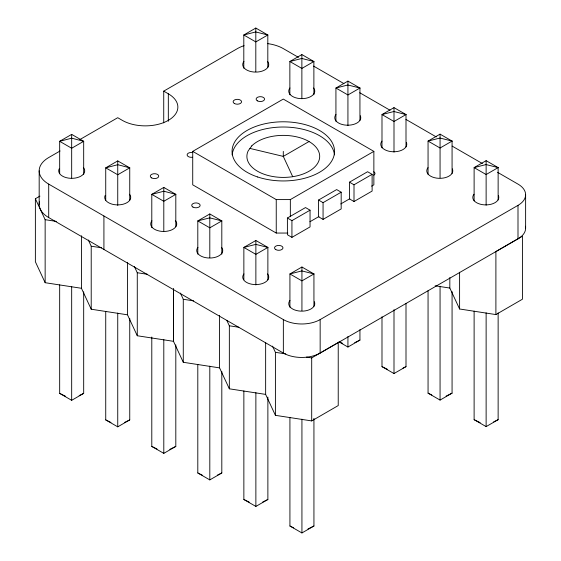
<?xml version="1.0" encoding="UTF-8"?>
<svg xmlns="http://www.w3.org/2000/svg" width="561" height="561" viewBox="0 0 561 561"><rect width="100%" height="100%" fill="white"/><g stroke="black" fill="none" stroke-linecap="round" stroke-linejoin="round"><path stroke-width="0.84" d="M221.812 254.154L221.812 220.901L209.807 213.965L209.807 257.59M267.814 67.369L267.814 34.985L255.809 28.05L255.809 71.675M267.877 279.806L267.877 247.422L255.872 240.494L255.872 284.988M313.88 94.767L313.88 61.507L301.874 54.571L301.874 98.196M313.936 306.334L313.936 273.943L301.93 267.015L301.93 310.64M359.938 120.412L359.938 88.028L347.932 81.1L347.932 125.594M406.003 146.94L406.003 114.556L393.997 107.621L393.997 152.122M452.068 173.461L452.068 141.077L440.062 134.149L440.062 177.767M498.133 199.989L498.133 167.606L486.128 160.67L486.128 205.172M173.573 288.817L173.573 341.333L137.277 335.751L127.508 314.812L91.212 309.223L81.443 288.284L45.146 282.702L35.378 261.763L35.378 198.741L39.929 196.112M306.516 357.105L311.699 357.904L338.227 342.547L338.227 405.568L311.699 420.918L275.409 415.336L265.641 394.397L265.641 342.757M495.896 314.581L522.417 299.223L522.417 236.209L495.896 251.559L495.896 314.581L459.599 308.992L449.831 288.052L449.831 277.555M83.68 174.569L83.68 141.309L71.675 134.381L59.669 141.309L59.669 173.693M255.809 28.05L243.804 34.985L243.804 68.239M60.083 150.979L48.709 157.55A32.531 18.779 0 0 0 48.709 184.113L48.709 217.577L283.354 353.051A26.023 15.028 0 0 0 320.156 353.051L517.999 238.832A26.023 15.028 0 0 0 525.398 226.244M79.802 139.598L117.719 117.705L122.319 120.363A32.531 18.779 0 0 0 168.328 120.363A32.531 18.779 0 0 0 168.328 93.799L163.728 91.141L163.728 122.894M163.728 91.141L237.345 48.639A32.531 18.779 0 0 1 244.077 45.658M301.874 54.571L289.862 61.507L289.862 94.767M129.745 200.221L129.745 167.837L117.74 160.902L105.734 167.837L105.734 200.221M287.856 233.053L276.243 233.053L192.725 184.835L192.725 151.372L283.291 99.08L373.864 151.372L373.864 184.835L371.606 186.14M175.81 226.742L175.81 194.358L163.798 187.423L151.793 194.358L151.793 227.619M347.932 81.1L335.927 88.028L335.927 121.288M249.954 148.42L283.291 156.393L309.034 141.526M209.807 213.965L197.802 220.901L197.802 254.154M393.997 107.621L381.992 114.556L381.992 147.816M192.725 151.372L276.243 199.59L290.346 199.59L373.864 151.372M287.4 218.019L305.514 207.563L310.044 210.179L310.044 226.91L291.93 237.366L287.4 234.75L287.4 218.019L291.93 220.634L310.044 210.179M318.543 200.046L336.656 189.583L341.179 192.199L341.179 208.93L323.066 219.393L318.543 216.777L318.543 200.046L323.066 202.654L341.179 192.199M349.475 182.178L367.595 171.722L372.118 174.338L372.118 191.07L354.005 201.525L349.475 198.917L349.475 182.178L354.005 184.793L372.118 174.338M255.872 240.494L243.86 247.422L243.86 279.806M440.062 134.149L428.057 141.077L428.057 174.338M309.91 221.756L318.936 216.546M340.758 203.952L349.784 198.734M301.93 267.015L289.925 273.943L289.925 307.204M486.128 160.67L474.115 167.606L474.115 200.866M59.669 284.848L59.669 393.38L71.675 400.316L83.68 393.38L83.68 291.853M105.734 311.376L105.734 419.909L117.74 426.837L129.745 419.909L129.745 318.375M48.709 184.113L283.354 319.581A26.023 15.028 0 0 0 320.156 319.581L517.999 205.361A26.023 15.028 0 0 0 517.999 184.113L497.558 172.311M151.793 337.021L151.793 446.43L163.798 453.365L175.81 446.43L175.81 344.903M338.928 341.838L347.932 347.035L359.938 340.099L359.938 329.602M197.802 364.44L197.802 472.972L209.807 479.9L221.812 472.972L221.812 371.438M381.992 316.741L381.992 366.628L393.997 373.556L406.003 366.628L406.003 303.606M243.86 390.961L243.86 499.493L255.872 506.429L267.877 499.493L267.877 397.09M428.057 290.745L428.057 393.149L440.062 400.084L452.068 393.149L452.068 291.622M289.925 417.489L289.925 526.015L301.93 532.95L313.936 526.015L313.936 418.366M474.115 311.145L474.115 419.677L486.128 426.605L498.133 419.677L498.133 312.898M354.713 342.68L359.938 340.099M403.015 368.1L406.003 366.628M217.331 475.181L221.812 472.972M446.093 396.101L452.068 393.149M262.646 502.074L267.877 499.493M493.652 421.886L498.133 419.677M307.961 528.967L313.936 526.015M79.157 395.582L83.68 393.38M124.465 422.475L129.745 419.909M169.78 449.361L175.81 446.43M35.378 198.741L45.146 219.681L56.381 221.413M435.14 285.794L449.831 288.052M88.315 240.003L91.212 246.209L101.583 247.801M134.381 266.524L137.277 272.73L147.648 274.329M180.383 293.066L183.279 299.272L193.65 300.864M226.812 320.366L229.344 325.794L238.853 327.259M272.513 346.116L275.409 352.322L285.78 353.914M173.51 288.831L173.51 341.347L183.279 362.287L219.575 367.876L229.344 388.815L265.641 394.397M339.7 341.944L342.715 343.416M381.992 366.628L387.265 369.208M428.057 393.149L431.823 394.993M474.115 419.677L480.146 422.622M197.802 472.972L202.325 475.181M243.86 499.493L249.14 502.074M289.925 526.015L293.698 527.859M59.669 393.38L65.644 396.318M105.734 419.909L110.959 422.475M151.793 446.43L157.024 448.996M298.48 57.376L283.354 48.639A32.531 18.779 0 0 0 267.387 43.583M313.606 66.107L343.865 83.575M359.762 92.754L390.042 110.244M405.947 119.423L436.227 136.905M452.131 146.084L482.411 163.567M283.291 156.393L292.716 176.687M163.798 187.423L163.798 231.048M117.74 160.902L117.74 205.396M71.675 134.381L71.675 177.998M525.622 194.737L525.622 228.201M517.999 205.361L517.999 238.832M486.128 312.828L486.128 426.605M459.599 272.232L459.599 308.992M440.062 286.299L440.062 400.084M393.997 309.665L393.997 373.556M354.005 184.793L354.005 201.525M347.932 336.53L347.932 347.035M323.066 202.654L323.066 219.393M320.156 319.581L320.156 353.051M311.699 357.904L311.699 420.918M301.93 419.165L301.93 532.95M291.93 220.634L291.93 237.366M290.346 199.59L290.346 216.749M283.291 151.372L283.291 156.519M283.354 319.581L283.354 353.051M276.243 199.59L276.243 233.053M275.409 352.322L275.409 415.336M255.872 392.644L255.872 506.429M229.344 325.794L229.344 388.815M219.575 315.359L219.575 367.876M209.807 366.116L209.807 479.9M183.279 299.272L183.279 362.287M168.328 93.799L168.328 121.26M163.798 339.58L163.798 453.365M137.277 272.73L137.277 335.751M127.508 262.296L127.508 314.812M117.74 313.052L117.74 426.837M103.918 215.985L103.918 249.456M91.212 246.209L91.212 309.223M81.443 235.767L81.443 288.284M71.675 286.531L71.675 400.316M45.146 219.681L45.146 282.702M39.179 170.832L39.179 204.295M221.539 247.359A13.015 7.51 0 0 1 209.737 258.032A13.015 7.51 0 0 1 197.935 247.359M314.328 301.699A13.015 7.51 0 0 1 300.633 311.131A13.015 7.51 0 0 1 289.953 300.486M498.357 195.452A13.015 7.51 0 0 1 484.669 204.877A13.015 7.51 0 0 1 473.989 194.232M267.548 273.922A13.015 7.51 0 0 1 255.746 284.595A13.015 7.51 0 0 1 243.944 273.922M452.348 168.889A13.015 7.51 0 0 1 438.66 178.314A13.015 7.51 0 0 1 427.98 167.669M48.709 217.577A32.531 18.779 0 0 1 39.459 201.848M192.43 157.248A4.229 2.44 0 0 1 187.108 154.892A4.229 2.44 0 0 1 192.43 152.536M373.759 171.764A4.229 2.44 0 0 1 373.759 175.214M83.512 167.669A13.015 7.51 0 0 1 72.832 178.314A13.015 7.51 0 0 1 59.143 168.889M313.557 87.979A13.015 7.51 0 0 1 301.755 98.652A13.015 7.51 0 0 1 289.953 87.979M360.33 115.762A13.015 7.51 0 0 1 346.642 125.187A13.015 7.51 0 0 1 335.962 114.542M406.339 142.326A13.015 7.51 0 0 1 392.651 151.751A13.015 7.51 0 0 1 381.971 141.106M267.548 61.415A13.015 7.51 0 0 1 255.746 72.096A13.015 7.51 0 0 1 243.944 61.415M175.53 220.796A13.015 7.51 0 0 1 163.728 231.469A13.015 7.51 0 0 1 151.926 220.796M129.521 194.232A13.015 7.51 0 0 1 118.841 204.877A13.015 7.51 0 0 1 105.152 195.452M232.149 154.885A51.233 29.579 0 0 1 283.291 127.017A51.233 29.579 0 0 1 334.44 154.885M251.77 145.881L248.13 150.951A36.402 21.016 0 0 0 289.616 177.087A36.402 21.016 0 0 0 313.108 144.338A36.402 21.016 0 0 0 251.77 145.881M83.68 141.309L71.675 148.244L59.669 141.309L71.738 138.174L83.68 141.309M267.814 34.985L255.809 41.914L243.804 34.985L255.746 31.942L267.814 34.985M129.745 167.837L117.74 174.766L105.734 167.837L117.796 164.703L129.745 167.837M313.88 61.507L301.874 68.435L289.862 61.507L301.811 58.463L313.88 61.507M175.81 194.358L163.798 201.287L151.793 194.358L163.861 191.224L175.81 194.358M359.938 88.028L347.932 94.963L335.927 88.028L347.876 84.984L359.938 88.028M221.812 220.901L209.807 227.829L197.802 220.901L209.744 217.857L221.812 220.901M406.003 114.556L393.997 121.485L381.992 114.556L393.934 111.513L406.003 114.556M267.877 247.422L255.872 254.357L243.86 247.422L255.809 244.379L267.877 247.422M452.068 141.077L440.062 148.013L428.057 141.077L439.999 138.034L452.068 141.077M313.936 273.943L301.93 280.879L289.925 273.943L301.874 270.907L313.936 273.943M498.133 167.606L486.128 174.534L474.115 167.606L486.064 164.562L498.133 167.606M257.359 100.84A4.229 2.44 0 0 0 264.427 99.746A4.229 2.44 0 0 0 259.252 96.751A4.229 2.44 0 0 0 257.359 100.84M234.351 103.49A4.229 2.44 0 0 0 241.426 102.397A4.229 2.44 0 0 0 236.251 99.409A4.229 2.44 0 0 0 234.351 103.49M192.949 207.086A4.229 2.44 0 0 0 200.018 205.992A4.229 2.44 0 0 0 194.842 203.005A4.229 2.44 0 0 0 192.949 207.086M151.54 177.872A4.229 2.44 0 0 0 158.609 176.778A4.229 2.44 0 0 0 153.434 173.784A4.229 2.44 0 0 0 151.54 177.872M275.76 249.589A4.229 2.44 0 0 0 282.835 248.495A4.229 2.44 0 0 0 277.66 245.508A4.229 2.44 0 0 0 275.76 249.589M257.674 176.988A51.233 29.579 0 0 0 334.524 151.372A51.233 29.579 0 0 0 257.674 125.755A51.233 29.579 0 0 0 257.674 176.988"/></g></svg>
